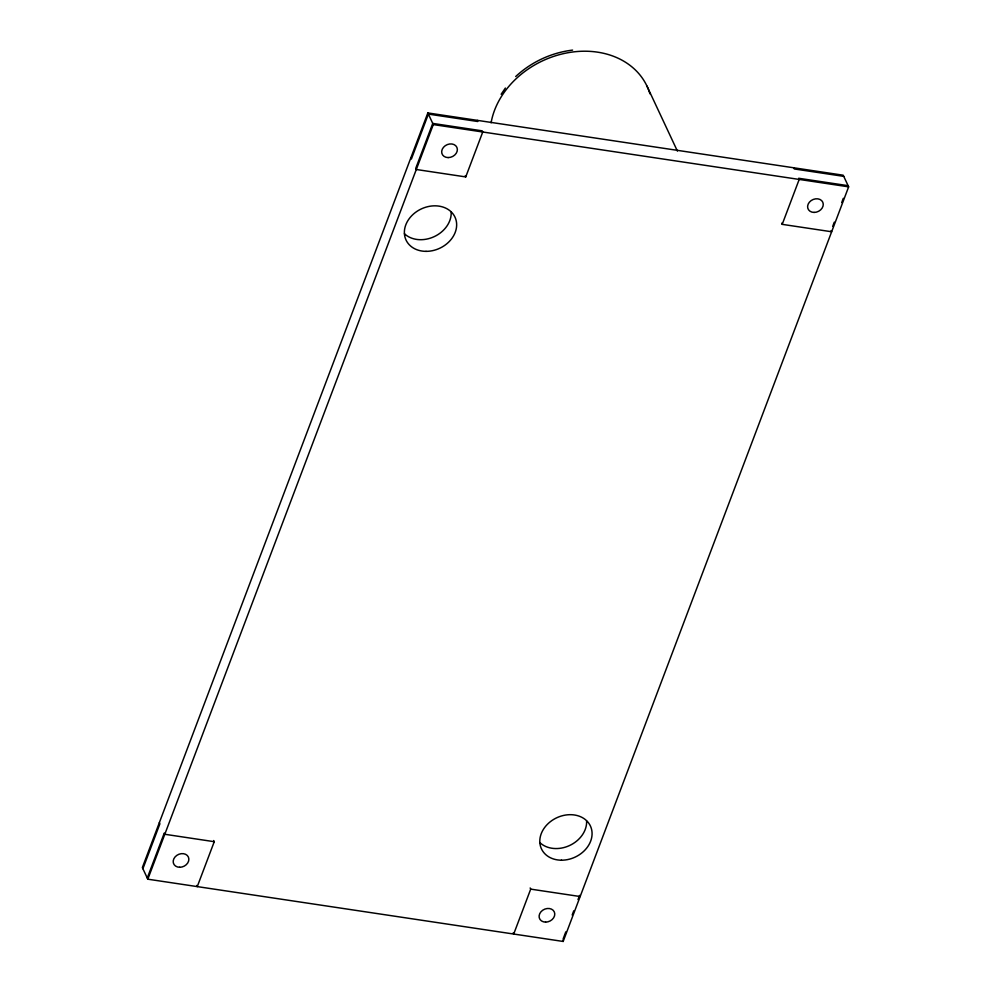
<?xml version="1.0" encoding="UTF-8"?>
<svg xmlns="http://www.w3.org/2000/svg" width="991" height="991" viewBox="0 0 991 991"><rect width="100%" height="100%" fill="white"/><g stroke="black" fill="none" stroke-linecap="round" stroke-linejoin="round"><path stroke-width="1.49" d="M427.839 112.937L142.357 867.559L147.808 879.19L563.161 941.45L848.643 186.841L843.192 175.196L427.839 112.937L433.29 124.581L147.808 879.19M142.902 868.723L159.898 823.806L159.353 822.641M147.263 878.026L164.258 833.109L164.803 834.273L214.254 841.693L197.259 886.611L196.714 885.446M465.745 176.918L482.741 132.001L482.196 130.837L432.745 123.417L415.749 168.334L416.294 169.498L465.745 176.918L465.2 175.754M530.16 887.961L530.705 889.125L513.71 934.042L513.165 932.878M831.102 230.593L831.647 231.758L782.209 224.35L799.192 179.433L798.647 178.269L848.098 185.676M563.148 938.886L565.799 931.862M572.179 915.015L573.764 910.803M578.013 899.58L579.611 895.368L580.156 896.533L530.705 889.125M832.7 226.382L834.286 222.17M841.731 202.523L843.316 198.311M501.149 94.269L505.385 88.05M515.692 76.542C531.25 62.012 551.467 52.61 572.6 50.107M843.737 176.361L794.287 168.953L793.741 167.789M433.29 124.581L848.643 186.841M781.664 223.186L782.209 224.35M646.962 86.068L677.41 151.103M477.29 120.357L477.835 121.521L428.385 114.101L411.389 159.018L410.844 157.854M562.615 940.286L563.161 941.45M213.709 840.529L214.254 841.693M451.178 212.124A27.017 21.715 -25.1 0 1 434.108 236.688A27.017 21.715 -25.1 0 1 404.427 233.715M586.598 820.982A27.017 21.715 -25.1 0 1 569.528 845.546A27.017 21.715 -25.1 0 1 539.835 842.573M491.09 122.834A83.752 67.326 -25.1 0 1 567.645 52.783A83.752 67.326 -25.1 0 1 649.91 93.798M448.167 157.581A8.101 6.516 -25.1 0 0 456.888 147.362A8.101 6.516 -25.1 0 0 443.497 147.3A8.101 6.516 -25.1 0 0 448.167 157.581M179.681 867.274A8.101 6.516 -25.1 0 0 188.389 857.054A8.101 6.516 -25.1 0 0 175.011 856.992A8.101 6.516 -25.1 0 0 179.681 867.274M814.082 212.421A8.101 6.516 -25.1 0 0 822.79 202.214A8.101 6.516 -25.1 0 0 809.412 202.152A8.101 6.516 -25.1 0 0 814.082 212.421M545.583 922.113A8.101 6.516 -25.1 0 0 554.303 911.906A8.101 6.516 -25.1 0 0 540.913 911.844A8.101 6.516 -25.1 0 0 545.583 922.113M426.031 251.355A27.017 21.715 -25.1 0 0 455.067 217.314A27.017 21.715 -25.1 0 0 410.46 217.103A27.017 21.715 -25.1 0 0 426.031 251.355M561.439 860.2A27.017 21.715 -25.1 0 0 590.487 826.16A27.017 21.715 -25.1 0 0 545.88 825.961A27.017 21.715 -25.1 0 0 561.439 860.2"/></g></svg>
